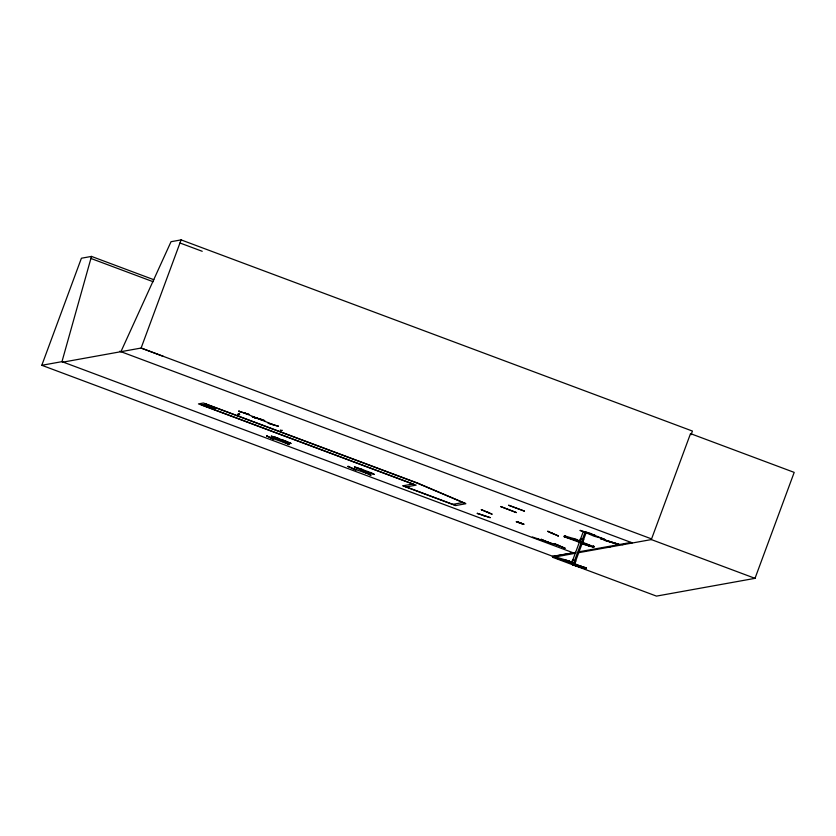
<?xml version="1.0" encoding="UTF-8"?>
<svg xmlns="http://www.w3.org/2000/svg" width="836" height="836" viewBox="0 0 836 836"><rect width="100%" height="100%" fill="white"/><g stroke="black" fill="none" stroke-linecap="round" stroke-linejoin="round"><path stroke-width="1.25" d="M278.357 426.224L268.095 423.173L278.336 426.318L277.636 426.026M548.291 531.456L547.622 531.362L558.375 535.939L547.831 531.309M554.749 543.724L554.059 543.599L564.885 548.197L564.373 547.862M544.497 541.07L545.051 541.31L544.644 540.965M524.485 511.099L508.549 505.226L524.381 511.151M282.422 430.341L280.875 430.624M356.659 468.233L370.661 473.469M91.49 256.412L61.968 361.654L41.8 365.29L81.406 258.23L91.49 256.412L153.876 279.736M691.079 434.71L692.427 431.062L181.109 239.89L141.106 348.048L63.191 362.103L61.968 361.654L573.297 552.826L552.335 556.368M238.751 411.26L248.992 414.405L238.751 411.26L239.451 411.542M239.545 414.186L237.664 414.342M255.356 417.979L254.646 417.686L255.22 417.791M264.761 420.654L254.646 417.686M266.684 435.828L273.445 439.193L266.59 435.88L267.311 436.016M272.62 438.91L273.362 439.005M282.296 441.22L288.974 444.595L288.347 444.219M355.154 469.654L355.843 470.01L347.954 466.342L355.77 469.822M370.076 474.9L370.881 475.13L363.148 471.441M477.272 513.367L490.147 517.63L477.272 513.367L477.837 513.607M491.955 514.14L481.348 509.688L492.028 514.119M516.199 521.779L524.182 524.245M551.823 543.808L541.132 539.335L551.896 543.797M578.261 552.753L651.328 539.575L690.526 433.623L794.2 472.392L755.012 578.345L656.469 596.11L552.795 557.351L553.118 556.462L575.858 552.366M556.201 558.103L556.536 557.215L569.65 561.196L569.326 562.085L556.201 558.103L556.922 558.396L557.246 557.507L556.536 557.215L556.901 558.323M572.702 539.314L573.026 538.436L589.317 544.999L589.035 545.898L564.122 536.691L564.457 535.813L577.572 539.784L577.237 540.673L573.214 539.471L573.538 538.593M564.843 536.984L565.167 536.095L564.457 535.813L564.822 536.911M562.879 555.532L563.203 554.644M565.293 560.883L565.617 560.005M604.282 539.001L594.124 536.221L580.215 530.317M569.326 562.085L568.605 561.792L568.929 560.904L569.65 561.196M564.122 536.691L577.216 540.599L576.527 540.38L576.85 539.492L577.572 539.784M571.814 562.638L583.392 531.341M572.702 564.802L573.026 563.924L585.43 567.613L586.151 567.905L585.817 568.783L572.702 564.802L585.796 568.71L585.106 568.49L585.43 567.613M572.89 563.077L574.844 563.673L575.826 561.019L574.572 560.517L572.639 559.942L571.657 562.586L573.621 563.182L585.2 531.874M574.698 563.621L586.276 532.313M580.132 530.536L594.95 535.207M580.602 567.163L580.884 566.254M588.523 545.751L588.805 544.842M593.09 547.047L593.717 547.298L593.027 547.078L593.351 546.201L594.062 546.493L593.738 547.371L581.344 543.682M500.607 506.553L516.418 512.583L500.628 506.522M277.625 439.067L285.233 441.857M120.927 351.684L171.025 241.708L181.109 239.89M604.407 540.035L619.727 544.832M618.995 544.382L600.603 538.718L618.995 544.382L617.94 543.703M237.957 414.457L239.493 414.207M201.539 405.052L206.492 404.164M413.047 483.981L402.847 485.82L455.651 505.561L465.861 503.721L417.467 483.208L206.21 404.216M406.223 486.918L416.129 485.131L201.831 405M452.861 504.359L462.778 502.572L465.098 503.314L417.718 483.135L203.409 403.015L198.456 403.903L412.765 484.034M578.428 551.896L631.044 542.418M607.866 547.256L610.426 546.796M621.984 544.717L624.544 544.246M552.795 557.351L575.701 553.213M237.581 414.447L239.2 414.102M280.332 430.038L281.126 430.289M239.399 411.354L238.845 411.166M538.551 539.126L536.973 538.499L538.123 538.99M271.334 436.35L271.815 436.267M290.98 443.561L289.141 443.132M356.711 468.244L354.454 467L356.261 467.46M354.422 467.031L355.049 467.136M370.62 473.448L374.214 474.388L373.305 473.834M373.598 474.357L374.214 474.43M270.321 437.646L285.233 442.871M271.878 438.231L271.575 438.074M485.246 516.125L483.741 515.54L484.901 516.031M546.702 541.707L559.326 545.877M486.855 512.04L488.099 512.437M488.611 512.656L487.085 512.113M552.795 533.608L551.112 533.013L552.356 533.42M271.763 436.246L274.783 437.144M585.817 531.989L590.289 533.316M604.595 540.39L619.445 544.842M581.542 541.77L579.578 541.174L580.56 538.53L583.747 539.617L582.765 542.261L581.511 541.749M582.075 542.846L594.062 546.493M573.057 563.997L586.151 567.905L585.451 567.686M264.291 420.466L252.19 416.736L261.898 419.505M261.71 420.038L261.01 419.797M366.638 473.28L352.782 468.526M557.727 545.302L557.946 545.417M289.193 443.153L285.201 441.847M356.209 467.439L358.017 468.014M541.122 539.377L541.801 539.596M564.206 547.977L564.885 548.197M481.327 509.73L482.017 509.95M557.696 535.709L558.375 535.939M545.072 541.279L532.365 536.994M357.975 467.993L360.201 468.745M368.467 472.685L370.661 473.427M347.943 466.383L348.727 466.655M260.289 419.453L273.038 424.646M266.579 435.922L267.395 436.204M279.433 438.754L274.762 437.103L288.744 442.359M360.17 468.735L367.777 471.525M360.17 468.756L362.657 469.633M280.154 440.029L282.746 440.98M179.97 242.983L202.218 251.291M90.748 258.397L153.134 281.732M163.354 356.366L141.106 348.048L651.202 538.771M651.328 539.575L755.012 578.345M119.726 351.235L632.246 542.857M516.491 521.737L523.252 524.266M403.14 485.768L455.944 505.508M41.8 365.29L553.118 556.462M282.004 439.726L286.821 441.586M360.88 469.895L363.399 470.877M245.157 413.381L245.669 413.538M238.918 414.551L239.681 414.802M367.756 471.525L371.978 473.228M275.357 438.127L277.646 439.046L273.424 437.364M590.206 533.535L604.198 539.22M580.707 538.583L581.783 539.021M576.871 539.575L577.498 539.826M593.372 546.274L593.999 546.525M576.589 540.338L577.216 540.599M564.478 535.886L565.105 536.137M261.731 419.599L262.42 419.756M244.196 412.984L257.143 418.219M568.961 560.977L569.588 561.238M573.59 563.161L574.844 563.673M568.668 561.75L569.295 562.011M556.557 557.288L557.184 557.549M484.556 515.906L485.183 516.105M370.034 472.424L373.358 473.855M554.268 543.546L564.906 548.155M288.692 442.349L290.886 443.352L290.071 442.965M272.045 436.747L273.476 437.385M370.87 475.172L362.97 471.535L363.775 471.713M282.359 441.283L288.974 444.595M272.097 436.758L271.23 436.152M565.105 559.848L564.781 560.726L581.114 567.31L581.448 566.432L565.105 559.848M204.914 405.345L213.305 408.47L210.202 407.205C224.497 412.357 194.684 401.196 208.467 406.557L204.914 405.345M205.886 405.167L214.267 408.292L211.163 407.027C225.469 412.179 195.645 401.029 209.428 406.39L205.886 405.167M517.662 521.936L523.033 523.973L517.662 521.936"/></g></svg>
